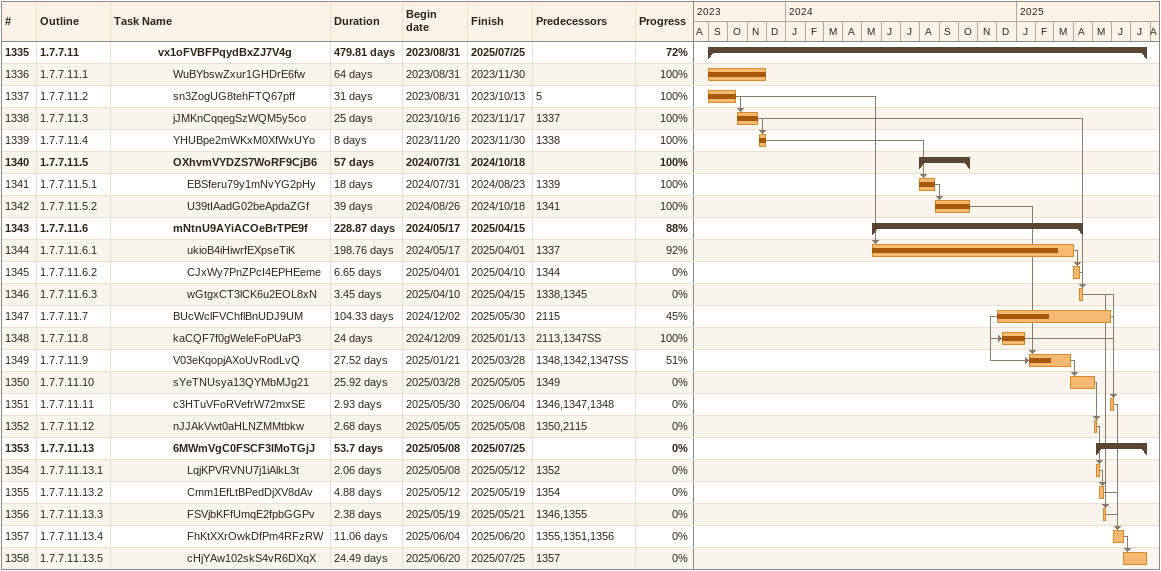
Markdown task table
| ID | WBS | Task | Duration | Start | Finish | Predecessors | % complete |
|---|---|---|---|---|---|---|---|
| 1335 | 1.7.7.11 | **vx1oFVBFPqydBxZJ7V4g** | 479.81d | 2023-08-31 | 2025-07-25 |  | 72 |
| 1336 | 1.7.7.11.1 | WuBYbswZxur1GHDrE6fw | 64d | 2023-08-31 | 2023-11-30 |  | 100 |
| 1337 | 1.7.7.11.2 | sn3ZogUG8tehFTQ67pff | 31d | 2023-08-31 | 2023-10-13 | 5 | 100 |
| 1338 | 1.7.7.11.3 | jJMKnCqqegSzWQM5y5co | 25d | 2023-10-16 | 2023-11-17 | 1337 | 100 |
| 1339 | 1.7.7.11.4 | YHUBpe2mWKxM0XfWxUYo | 8d | 2023-11-20 | 2023-11-30 | 1338 | 100 |
| 1340 | 1.7.7.11.5 | **OXhvmVYDZS7WoRF9CjB6** | 57d | 2024-07-31 | 2024-10-18 |  | 100 |
| 1341 | 1.7.7.11.5.1 | EBSferu79y1mNvYG2pHy | 18d | 2024-07-31 | 2024-08-23 | 1339 | 100 |
| 1342 | 1.7.7.11.5.2 | U39tIAadG02beApdaZGf | 39d | 2024-08-26 | 2024-10-18 | 1341 | 100 |
| 1343 | 1.7.7.11.6 | **mNtnU9AYiACOeBrTPE9f** | 228.87d | 2024-05-17 | 2025-04-15 |  | 88 |
| 1344 | 1.7.7.11.6.1 | ukioB4iHiwrfEXpseTiK | 198.76d | 2024-05-17 | 2025-04-01 | 1337 | 92 |
| 1345 | 1.7.7.11.6.2 | CJxWy7PnZPcI4EPHEeme | 6.65d | 2025-04-01 | 2025-04-10 | 1344 | 0 |
| 1346 | 1.7.7.11.6.3 | wGtgxCT3lCK6u2EOL8xN | 3.45d | 2025-04-10 | 2025-04-15 | 1338, 1345 | 0 |
| 1347 | 1.7.7.11.7 | BUcWclFVChflBnUDJ9UM | 104.33d | 2024-12-02 | 2025-05-30 | 2115 | 45 |
| 1348 | 1.7.7.11.8 | kaCQF7f0gWeleFoPUaP3 | 24d | 2024-12-09 | 2025-01-13 | 2113, 1347SS | 100 |
| 1349 | 1.7.7.11.9 | V03eKqopjAXoUvRodLvQ | 27.52d | 2025-01-21 | 2025-03-28 | 1348, 1342, 1347SS | 51 |
| 1350 | 1.7.7.11.10 | sYeTNUsya13QYMbMJg21 | 25.92d | 2025-03-28 | 2025-05-05 | 1349 | 0 |
| 1351 | 1.7.7.11.11 | c3HTuVFoRVefrW72mxSE | 2.93d | 2025-05-30 | 2025-06-04 | 1346, 1347, 1348 | 0 |
| 1352 | 1.7.7.11.12 | nJJAkVwt0aHLNZMMtbkw | 2.68d | 2025-05-05 | 2025-05-08 | 1350, 2115 | 0 |
| 1353 | 1.7.7.11.13 | **6MWmVgC0FSCF3lMoTGjJ** | 53.7d | 2025-05-08 | 2025-07-25 |  | 0 |
| 1354 | 1.7.7.11.13.1 | LqjKPVRVNU7j1iAlkL3t | 2.06d | 2025-05-08 | 2025-05-12 | 1352 | 0 |
| 1355 | 1.7.7.11.13.2 | Cmm1EfLtBPedDjXV8dAv | 4.88d | 2025-05-12 | 2025-05-19 | 1354 | 0 |
| 1356 | 1.7.7.11.13.3 | FSVjbKFfUmqE2fpbGGPv | 2.38d | 2025-05-19 | 2025-05-21 | 1346, 1355 | 0 |
| 1357 | 1.7.7.11.13.4 | FhKtXXrOwkDfPm4RFzRW | 11.06d | 2025-06-04 | 2025-06-20 | 1355, 1351, 1356 | 0 |
| 1358 | 1.7.7.11.13.5 | cHjYAw102skS4vR6DXqX | 24.49d | 2025-06-20 | 2025-07-25 | 1357 | 0 |
